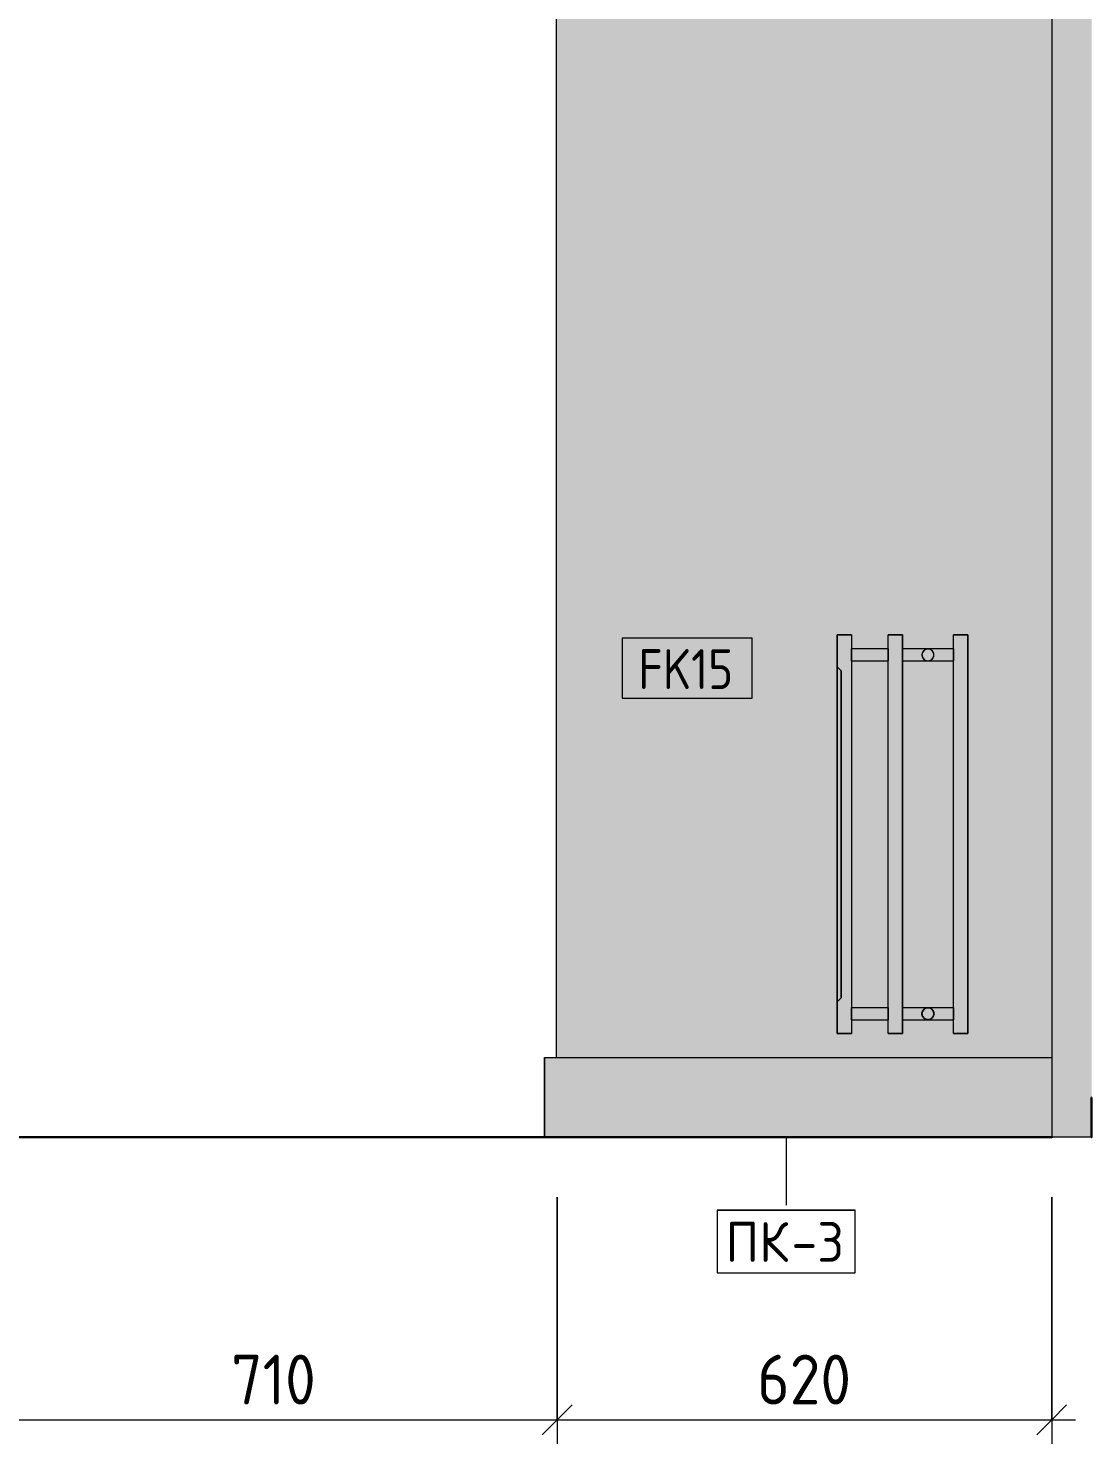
# Model space of a CAD drawing. Header units: millimetres. Extents: x 855 to 103073, y -1987 to 27400.
# Drawn here: x 101740 to 103073, y -384 to 1391 of the extents above; entities that cross this region are included whole.
import ezdxf

# ---------------------------------------------------------------- set-up
doc = ezdxf.new("R2010")
doc.units = ezdxf.units.MM
for name, color, linetype, lineweight in [('A-ANNO-DIMS', 7, 'Continuous', 9), ('A-ANNO-DIMS-25', 7, 'Continuous', 9), ('A-FLOR', 7, 'Continuous', 9), ('A-GENM', 7, 'Continuous', 9), ('A-GENM-IDEN', 7, 'Continuous', 9), ('A-GLAZ-CWMG', 7, 'Continuous', 9), ('A-GLAZ-CWMG-3', 7, 'Continuous', 30), ('A-WALL', 7, 'Continuous', 9), ('A-WALL-IDEN', 7, 'Continuous', 9), ('A-WALL-PATT', 7, 'Continuous', 9), ('I-WALL', 7, 'Continuous', 9), ('M-EQPM', 7, 'Continuous', 9)]:
    doc.layers.add(name, color=color, linetype=linetype, lineweight=lineweight)
doc.layers.add('A-FLOR-FNSH-2', color=7, linetype='Continuous', lineweight=30, true_color=0x3c3c3c)
doc.layers.add('M-EQPM-1', color=7, linetype='Continuous', lineweight=9, true_color=0xe6e6e6, transparency=0.7)
doc.styles.add('GOST Common_4', font='GOST_Common.ttf', dxfattribs={"height": 50})
doc.styles.add('GOST Common_5', font='GOST_Common.ttf', dxfattribs={"width": 0.9, "height": 50})
doc.styles.add('ISOCPEUR_1', font='isocpeur.ttf', dxfattribs={"width": 0.9, "height": 62.5})
doc.dimstyles.new('ISO-2_5_0_9К_БОЛЬШОЙ', dxfattribs={"dimscale": 304.8, "dimtxt": 62.248823, "dimasz": 0.123031, "dimexe": 0.098425, "dimexo": 0.246063, "dimgap": 0, "dimtad": 1, "dimdec": 0, "dimrnd": 10, "dimzin": 0, "dimdsep": 46, "dimtxsty": 'ISOCPEUR_1', "dimblk1": 'OBLIQUE', "dimblk2": 'OBLIQUE', "dimsah": 1, "dimcen": 0.09, "dimdle": 0.098425, "dimazin": 0, "dimtfac": 1, "dimtdec": 4, "dimtix": 1, "dimtmove": 0, "dimatfit": 3, "dimfxl": 1, "dimtvp": 1, "dimtolj": 1, "dimtzin": 0, "dimarcsym": 2})

# ---------------------------------------------------------------- blocks, each defined once
blk = doc.blocks.new('Прямоугольный импост - Импост структурный с накладкой - 160мм-20149069-Развертка 1_02-8')
at = {"layer": 'A-GLAZ-CWMG-3'}
for p, q in [((27150.2, 50), (27150, 50)), ((27150, 50), (27150, 0)), ((27150, 0), (27150.2, 0))]:
    blk.add_line(p, q, dxfattribs=at)
blk = doc.blocks.new('Прямоугольный импост - Импост структурный с накладкой - 190мм-20153693-Развертка 1_02-8')
at = {"layer": 'A-GLAZ-CWMG'}
blk.add_hatch(color=256, dxfattribs=at).paths.add_polyline_path([(27150, 0), (27150.2, 2500), (27100, 2500), (27100, 0)])
for p in [(27100, 2500), (27150, 0)]:
    blk.add_line(p, (27100, 0), dxfattribs=at)
blk = doc.blocks.new('Плинтус - Плинтус керамогранит бежевый-32865295-Развертка 1_02-8')
at = {"layer": 'A-GENM'}
blk.add_line((26464, 0), (26464, 100), dxfattribs=at)
blk = doc.blocks.new('Плинтус - Плинтус керамогранит бежевый-32865258-Развертка 1_02-8')
at = {"layer": 'A-GENM'}
blk.add_hatch(color=256, dxfattribs=at).paths.add_polyline_path([(26849.6, 0), (27100, 0), (27100, 100), (26464, 100), (26464, 0), (26749.4, 0)])
for q in [(26464, 0), (27100, 100)]:
    blk.add_line((26464, 100), q, dxfattribs=at)
blk = doc.blocks.new('radiator_prado_classic_z_tip_30_po exemplyaru - Classic Z Тип 30-500-30677905-Развертка 1_02-8')
at = {"layer": 'M-EQPM-1'}
for points in [[(26830.8, 130), (26848.8, 130), (26848.8, 630), (26830.8, 630), (26830.8, 590), (26835.8, 585), (26835.8, 175), (26830.8, 170), (26830.8, 147.5)], [(26894.8, 130), (26912.8, 130), (26912.8, 630), (26894.8, 630), (26894.8, 147.5)], [(26994.8, 130), (26994.8, 630), (26976.8, 630), (26976.8, 130)], [(26952, 603), (26952.1, 603.8), (26952, 603.1)], [(26830.8, 170), (26835.8, 175), (26835.8, 585), (26830.8, 590), (26830.8, 172.7)], [(26950.1, 599.8), (26950.6, 600.3), (26950.2, 599.8)], [(26950.1, 149.8), (26950.6, 150.3), (26950.2, 149.8)], [(26952, 153), (26952.1, 153.8), (26952, 153.1)]]:
    blk.add_hatch(color=256, dxfattribs=at).paths.add_polyline_path(points)
h = blk.add_hatch(color=256, dxfattribs=at)
h.paths.add_polyline_path([(26944.8, 612.5), (26912.8, 612.2), (26912.8, 605), (26937.3, 605), (26937.8, 607.6), (26938.8, 609.4), (26940.1, 610.8), (26941.4, 611.6), (26943.1, 612.3), (26943.4, 612.4)])
h.paths.add_polyline_path([(26943.8, 605), (26976.8, 605), (26976.8, 612.5), (26942.8, 612.2), (26940.9, 611.4), (26939.3, 610.1), (26938.2, 608.6), (26937.5, 606.9), (26937.6, 605), (26942.8, 605)])
h.paths.add_polyline_path([(26849.6, 605), (26894.8, 605), (26894.8, 612.5), (26848.8, 612.2), (26848.8, 605)])
h = blk.add_hatch(color=256, dxfattribs=at)
h.paths.add_polyline_path([(26948.4, 597.5), (26976.8, 597.8), (26976.8, 605), (26912.8, 605), (26912.8, 597.5), (26946.2, 597.5)])
h.paths.add_polyline_path([(26849.6, 597.5), (26894.8, 597.8), (26894.8, 605), (26848.8, 605), (26848.8, 597.5)])
h.paths.add_polyline_path([(26937.6, 603), (26937.5, 603.1), (26937.6, 603.1)])
h.paths.add_polyline_path([(26939.4, 599.8), (26938.8, 600.6), (26939.4, 599.8)])
h = blk.add_hatch(color=256, dxfattribs=at)
h.paths.add_polyline_path([(26952, 607), (26952, 607), (26952, 607)])
h.paths.add_polyline_path([(26951.3, 608.8), (26950.6, 609.7), (26951.3, 608.8)])
h = blk.add_hatch(color=256, dxfattribs=at)
h.paths.add_polyline_path([(26938.3, 158.8), (26938.8, 159.4), (26938.3, 158.8)])
h.paths.add_polyline_path([(26937.6, 157), (26937.8, 157.6), (26937.6, 157)])
h.paths.add_polyline_path([(26946.8, 155), (26976.8, 155), (26976.8, 162.5), (26912.8, 162.2), (26912.8, 155), (26946.7, 155)])
h.paths.add_polyline_path([(26848.8, 155), (26894.8, 155), (26894.8, 162.5), (26848.8, 162.2), (26848.8, 156.9)])
h = blk.add_hatch(color=256, dxfattribs=at)
h.paths.add_polyline_path([(26951.3, 151.2), (26950.6, 150.3), (26951.3, 151.2)])
h.paths.add_polyline_path([(26952, 153), (26952, 153), (26952, 153)])
h.paths.add_polyline_path([(26943.4, 147.5), (26976.8, 147.8), (26976.8, 155), (26912.8, 155), (26912.8, 147.5), (26942.8, 147.5)])
h.paths.add_polyline_path([(26894.8, 147.5), (26894.8, 155), (26848.8, 155), (26848.8, 147.5), (26849.6, 147.5)])
h.paths.add_polyline_path([(26937.6, 153), (26937.5, 153.1), (26937.6, 153)])
h.paths.add_polyline_path([(26939.4, 149.8), (26938.8, 150.6), (26939.4, 149.8)])
h = blk.add_hatch(color=256, dxfattribs=at)
h.paths.add_polyline_path([(26952, 157), (26952, 157), (26952, 157)])
h.paths.add_polyline_path([(26951.3, 158.8), (26950.6, 159.7), (26951.3, 158.8)])
at = {"layer": 'M-EQPM'}
for p, q in [((26830.8, 630), (26848.8, 630)), ((26848.8, 630), (26830.8, 630)), ((26830.8, 130), (26830.8, 630)), ((26830.8, 630), (26830.8, 590)), ((26848.8, 630), (26848.8, 612.5)), ((26848.8, 630), (26848.8, 130)), ((26912.8, 630), (26894.8, 630)), ((26894.8, 630), (26912.8, 630)), ((26894.8, 612.5), (26894.8, 630)), ((26894.8, 130), (26894.8, 630)), ((26912.8, 612.5), (26912.8, 630)), ((26912.8, 630), (26912.8, 130)), ((26994.8, 630), (26976.8, 630)), ((26976.8, 630), (26994.8, 630)), ((26976.8, 612.5), (26976.8, 630)), ((26976.8, 130), (26976.8, 630)), ((26994.8, 130), (26994.8, 630)), ((26994.8, 630), (26994.8, 130)), ((26894.8, 612.5), (26848.8, 612.5)), ((26894.8, 612.5), (26848.8, 612.5)), ((26848.8, 612.5), (26848.8, 605)), ((26848.8, 605), (26848.8, 612.5)), ((26848.8, 612.5), (26848.8, 612.2)), ((26848.8, 605), (26848.8, 612.5)), ((26848.8, 612.2), (26848.8, 611.5)), ((26848.8, 612.2), (26848.8, 597.8)), ((26848.8, 611.5), (26848.8, 608.8)), ((26848.8, 608.8), (26848.8, 606.9)), ((26848.8, 606.9), (26848.8, 605)), ((26848.8, 605), (26848.8, 597.5)), ((26848.8, 597.5), (26848.8, 605)), ((26848.8, 605), (26848.8, 603.1)), ((26848.8, 597.5), (26848.8, 605)), ((26894.8, 612.5), (26894.8, 605)), ((26894.8, 605), (26894.8, 612.5)), ((26894.8, 612.5), (26894.8, 605)), ((26894.8, 605), (26894.8, 612.5)), ((26894.8, 597.8), (26894.8, 612.2)), ((26894.8, 605), (26894.8, 597.5)), ((26894.8, 599.7), (26894.8, 605)), ((26894.8, 605), (26894.8, 603.1)), ((26894.8, 597.5), (26894.8, 605)), ((26976.8, 612.5), (26912.8, 612.5)), ((26976.8, 612.5), (26912.8, 612.5)), ((26912.8, 605), (26912.8, 612.5)), ((26912.8, 612.5), (26912.8, 612.2)), ((26912.8, 605), (26912.8, 612.5)), ((26912.8, 612.5), (26912.8, 605)), ((26912.8, 612.2), (26912.8, 605)), ((26912.8, 597.8), (26912.8, 612.2)), ((26912.8, 597.5), (26912.8, 605)), ((26912.8, 605), (26912.8, 597.5)), ((26912.8, 597.5), (26912.8, 605)), ((26912.8, 605), (26912.8, 597.8)), ((26976.8, 612.5), (26976.8, 605)), ((26976.8, 611.5), (26976.8, 612.5)), ((26976.8, 612.5), (26976.8, 605)), ((26976.8, 605), (26976.8, 612.5)), ((26976.8, 597.8), (26976.8, 612.2)), ((26976.8, 605), (26976.8, 611.5)), ((26976.8, 605), (26976.8, 597.5)), ((26976.8, 598.5), (26976.8, 605)), ((26976.8, 605), (26976.8, 597.5)), ((26976.8, 597.5), (26976.8, 605)), ((26830.8, 170), (26830.8, 590)), ((26830.8, 590), (26830.8, 170)), ((26830.8, 170), (26830.8, 590)), ((26830.8, 590), (26830.8, 170)), ((26830.8, 170), (26830.8, 590)), ((26830.8, 590), (26830.8, 170)), ((26830.8, 170), (26830.8, 590)), ((26830.8, 590), (26830.8, 170)), ((26830.8, 170), (26830.8, 590)), ((26830.8, 590), (26830.8, 170)), ((26830.8, 170), (26830.8, 590)), ((26830.8, 590), (26830.8, 170)), ((26830.8, 170), (26830.8, 590)), ((26830.8, 590), (26830.8, 170)), ((26830.8, 170), (26830.8, 590)), ((26830.8, 590), (26830.8, 170)), ((26830.8, 170), (26830.8, 590)), ((26830.8, 590), (26830.8, 170)), ((26830.8, 170), (26830.8, 590)), ((26830.8, 590), (26830.8, 170)), ((26830.8, 170), (26830.8, 590)), ((26830.8, 590), (26830.8, 170)), ((26830.8, 170), (26830.8, 590)), ((26830.8, 590), (26830.8, 170)), ((26830.8, 170), (26830.8, 590)), ((26830.8, 590), (26830.8, 170)), ((26830.8, 170), (26830.8, 590)), ((26830.8, 590), (26830.8, 170)), ((26830.8, 170), (26830.8, 590)), ((26830.8, 590), (26830.8, 170)), ((26830.8, 170), (26830.8, 590)), ((26830.8, 590), (26830.8, 170)), ((26830.8, 170), (26830.8, 590)), ((26830.8, 590), (26830.8, 170)), ((26830.8, 170), (26830.8, 590)), ((26830.8, 590), (26830.8, 170)), ((26830.8, 170), (26830.8, 590)), ((26830.8, 590), (26830.8, 170)), ((26830.8, 170), (26830.8, 590)), ((26830.8, 590), (26830.8, 170)), ((26830.8, 170), (26830.8, 590)), ((26830.8, 590), (26830.8, 170)), ((26830.8, 170), (26830.8, 590)), ((26830.8, 590), (26830.8, 170)), ((26830.8, 170), (26830.8, 590)), ((26830.8, 590), (26830.8, 170)), ((26830.8, 170), (26830.8, 590)), ((26830.8, 590), (26830.8, 170)), ((26830.8, 170), (26830.8, 590)), ((26830.8, 590), (26830.8, 170)), ((26830.8, 170), (26830.8, 590)), ((26830.8, 590), (26830.8, 170)), ((26830.8, 170), (26830.8, 590)), ((26830.8, 590), (26830.8, 170)), ((26830.8, 170), (26830.8, 590)), ((26830.8, 590), (26830.8, 170)), ((26830.8, 170), (26830.8, 590)), ((26830.8, 590), (26830.8, 170)), ((26830.8, 170), (26830.8, 590)), ((26830.8, 590), (26830.8, 170)), ((26830.8, 170), (26830.8, 590)), ((26830.8, 590), (26830.8, 170)), ((26830.8, 170), (26830.8, 590)), ((26830.8, 590), (26830.8, 170)), ((26830.8, 170), (26830.8, 590)), ((26830.8, 590), (26830.8, 170)), ((26830.8, 170), (26830.8, 590)), ((26830.8, 590), (26830.8, 170)), ((26830.8, 170), (26830.8, 590)), ((26830.8, 590), (26830.8, 170)), ((26830.8, 170), (26830.8, 590)), ((26830.8, 590), (26830.8, 170)), ((26830.8, 590), (26830.8, 170)), ((26830.8, 590), (26835.8, 585)), ((26830.8, 590), (26835.8, 585)), ((26830.8, 590), (26835.8, 585)), ((26830.8, 590), (26835.8, 585)), ((26830.8, 590), (26835.8, 585)), ((26830.8, 590), (26835.8, 585)), ((26830.8, 590), (26835.8, 585)), ((26830.8, 590), (26835.8, 585)), ((26830.8, 590), (26835.8, 585)), ((26830.8, 590), (26835.8, 585)), ((26830.8, 590), (26835.8, 585)), ((26830.8, 590), (26835.8, 585)), ((26830.8, 590), (26835.8, 585)), ((26830.8, 590), (26835.8, 585)), ((26830.8, 590), (26835.8, 585)), ((26830.8, 590), (26835.8, 585)), ((26830.8, 590), (26835.8, 585)), ((26830.8, 590), (26835.8, 585)), ((26830.8, 590), (26835.8, 585)), ((26830.8, 590), (26835.8, 585)), ((26830.8, 590), (26835.8, 585)), ((26830.8, 590), (26835.8, 585)), ((26830.8, 590), (26835.8, 585)), ((26830.8, 590), (26835.8, 585)), ((26830.8, 590), (26835.8, 585)), ((26830.8, 590), (26835.8, 585)), ((26830.8, 590), (26835.8, 585)), ((26830.8, 590), (26835.8, 585)), ((26830.8, 590), (26835.8, 585)), ((26830.8, 590), (26835.8, 585)), ((26830.8, 590), (26835.8, 585)), ((26830.8, 590), (26835.8, 585)), ((26830.8, 590), (26835.8, 585)), ((26830.8, 590), (26835.8, 585)), ((26830.8, 590), (26835.8, 585)), ((26830.8, 590), (26835.8, 585)), ((26830.8, 590), (26835.8, 585)), ((26830.8, 590), (26835.8, 585)), ((26830.8, 590), (26835.8, 585)), ((26830.8, 590), (26835.8, 585)), ((26830.8, 590), (26835.8, 585)), ((26830.8, 590), (26835.8, 585)), ((26830.8, 590), (26835.8, 585)), ((26830.8, 590), (26835.8, 585)), ((26830.8, 590), (26835.8, 585)), ((26830.8, 590), (26835.8, 585)), ((26830.8, 590), (26835.8, 585)), ((26830.8, 590), (26835.8, 585)), ((26830.8, 590), (26835.8, 585)), ((26830.8, 590), (26835.8, 585)), ((26830.8, 590), (26835.8, 585)), ((26830.8, 590), (26835.8, 585)), ((26830.8, 590), (26835.8, 585)), ((26830.8, 590), (26835.8, 585)), ((26830.8, 590), (26835.8, 585)), ((26830.8, 590), (26835.8, 585)), ((26830.8, 590), (26835.8, 585)), ((26830.8, 590), (26835.8, 585)), ((26830.8, 590), (26835.8, 585)), ((26830.8, 590), (26835.8, 585)), ((26830.8, 590), (26835.8, 585)), ((26830.8, 590), (26835.8, 585)), ((26830.8, 590), (26835.8, 585)), ((26830.8, 590), (26835.8, 585)), ((26830.8, 590), (26835.8, 585)), ((26830.8, 590), (26835.8, 585)), ((26830.8, 590), (26835.8, 585)), ((26830.8, 590), (26835.8, 585)), ((26830.8, 590), (26835.8, 585)), ((26830.8, 590), (26835.8, 585)), ((26830.8, 590), (26835.8, 585)), ((26830.8, 590), (26835.8, 585)), ((26848.8, 603.1), (26848.8, 601.3)), ((26848.8, 601.3), (26848.8, 598.5)), ((26848.8, 598.5), (26848.8, 597.8)), ((26848.8, 597.8), (26848.8, 597.5)), ((26848.8, 597.5), (26894.8, 597.5)), ((26848.8, 597.5), (26894.8, 597.5)), ((26848.8, 597.5), (26848.8, 162.5)), ((26894.8, 603.1), (26894.8, 601.3)), ((26894.8, 601.3), (26894.8, 599.7)), ((26894.8, 597.5), (26894.8, 599.7)), ((26894.8, 599.7), (26894.8, 598.5)), ((26894.8, 598.5), (26894.8, 597.8)), ((26894.8, 597.8), (26894.8, 597.5)), ((26894.8, 162.5), (26894.8, 597.5)), ((26912.8, 597.8), (26912.8, 597.5)), ((26912.8, 597.5), (26976.8, 597.5)), ((26912.8, 597.5), (26976.8, 597.5)), ((26912.8, 162.5), (26912.8, 597.5)), ((26976.8, 597.5), (26976.8, 598.5)), ((26976.8, 162.5), (26976.8, 597.5)), ((26835.8, 175), (26835.8, 585)), ((26835.8, 585), (26835.8, 175)), ((26835.8, 175), (26835.8, 585)), ((26835.8, 585), (26835.8, 175)), ((26835.8, 175), (26835.8, 585)), ((26835.8, 585), (26835.8, 175)), ((26835.8, 175), (26835.8, 585)), ((26835.8, 585), (26835.8, 175)), ((26835.8, 175), (26835.8, 585)), ((26835.8, 585), (26835.8, 175)), ((26835.8, 175), (26835.8, 585)), ((26835.8, 585), (26835.8, 175)), ((26835.8, 175), (26835.8, 585)), ((26835.8, 585), (26835.8, 175)), ((26835.8, 175), (26835.8, 585)), ((26835.8, 585), (26835.8, 175)), ((26835.8, 175), (26835.8, 585)), ((26835.8, 585), (26835.8, 175)), ((26835.8, 175), (26835.8, 585)), ((26835.8, 585), (26835.8, 175)), ((26835.8, 175), (26835.8, 585)), ((26835.8, 585), (26835.8, 175)), ((26835.8, 175), (26835.8, 585)), ((26835.8, 585), (26835.8, 175)), ((26835.8, 175), (26835.8, 585)), ((26835.8, 585), (26835.8, 175)), ((26835.8, 175), (26835.8, 585)), ((26835.8, 585), (26835.8, 175)), ((26835.8, 175), (26835.8, 585)), ((26835.8, 585), (26835.8, 175)), ((26835.8, 175), (26835.8, 585)), ((26835.8, 585), (26835.8, 175)), ((26835.8, 175), (26835.8, 585)), ((26835.8, 585), (26835.8, 175)), ((26835.8, 175), (26835.8, 585)), ((26835.8, 585), (26835.8, 175)), ((26835.8, 175), (26835.8, 585)), ((26835.8, 585), (26835.8, 175)), ((26835.8, 175), (26835.8, 585)), ((26835.8, 585), (26835.8, 175)), ((26835.8, 175), (26835.8, 585)), ((26835.8, 585), (26835.8, 175)), ((26835.8, 175), (26835.8, 585)), ((26835.8, 585), (26835.8, 175)), ((26835.8, 175), (26835.8, 585)), ((26835.8, 585), (26835.8, 175)), ((26835.8, 175), (26835.8, 585)), ((26835.8, 585), (26835.8, 175)), ((26835.8, 175), (26835.8, 585)), ((26835.8, 585), (26835.8, 175)), ((26835.8, 175), (26835.8, 585)), ((26835.8, 585), (26835.8, 175)), ((26835.8, 175), (26835.8, 585)), ((26835.8, 585), (26835.8, 175)), ((26835.8, 175), (26835.8, 585)), ((26835.8, 585), (26835.8, 175)), ((26835.8, 175), (26835.8, 585)), ((26835.8, 585), (26835.8, 175)), ((26835.8, 175), (26835.8, 585)), ((26835.8, 585), (26835.8, 175)), ((26835.8, 175), (26835.8, 585)), ((26835.8, 585), (26835.8, 175)), ((26835.8, 175), (26835.8, 585)), ((26835.8, 585), (26835.8, 175)), ((26835.8, 175), (26835.8, 585)), ((26835.8, 585), (26835.8, 175)), ((26835.8, 175), (26835.8, 585)), ((26835.8, 585), (26835.8, 175)), ((26835.8, 175), (26835.8, 585)), ((26835.8, 585), (26835.8, 175)), ((26835.8, 175), (26835.8, 585)), ((26835.8, 585), (26835.8, 175)), ((26835.8, 175), (26830.8, 170)), ((26830.8, 170), (26835.8, 175)), ((26835.8, 175), (26830.8, 170)), ((26830.8, 170), (26835.8, 175)), ((26835.8, 175), (26830.8, 170)), ((26830.8, 170), (26835.8, 175)), ((26835.8, 175), (26830.8, 170)), ((26830.8, 170), (26835.8, 175)), ((26835.8, 175), (26830.8, 170)), ((26830.8, 170), (26835.8, 175)), ((26835.8, 175), (26830.8, 170)), ((26830.8, 170), (26835.8, 175)), ((26835.8, 175), (26830.8, 170)), ((26830.8, 170), (26835.8, 175)), ((26835.8, 175), (26830.8, 170)), ((26830.8, 170), (26835.8, 175)), ((26835.8, 175), (26830.8, 170)), ((26830.8, 170), (26835.8, 175)), ((26835.8, 175), (26830.8, 170)), ((26830.8, 170), (26835.8, 175)), ((26835.8, 175), (26830.8, 170)), ((26830.8, 170), (26835.8, 175)), ((26835.8, 175), (26830.8, 170)), ((26830.8, 170), (26835.8, 175)), ((26835.8, 175), (26830.8, 170)), ((26830.8, 170), (26835.8, 175)), ((26835.8, 175), (26830.8, 170)), ((26830.8, 170), (26835.8, 175)), ((26835.8, 175), (26830.8, 170)), ((26830.8, 170), (26835.8, 175)), ((26835.8, 175), (26830.8, 170)), ((26830.8, 170), (26835.8, 175)), ((26835.8, 175), (26830.8, 170)), ((26830.8, 170), (26835.8, 175)), ((26835.8, 175), (26830.8, 170)), ((26830.8, 170), (26835.8, 175)), ((26835.8, 175), (26830.8, 170)), ((26830.8, 170), (26835.8, 175)), ((26835.8, 175), (26830.8, 170)), ((26830.8, 170), (26835.8, 175)), ((26835.8, 175), (26830.8, 170)), ((26830.8, 170), (26835.8, 175)), ((26835.8, 175), (26830.8, 170)), ((26830.8, 170), (26835.8, 175)), ((26835.8, 175), (26830.8, 170)), ((26830.8, 170), (26835.8, 175)), ((26835.8, 175), (26830.8, 170)), ((26830.8, 170), (26835.8, 175)), ((26835.8, 175), (26830.8, 170)), ((26830.8, 170), (26835.8, 175)), ((26835.8, 175), (26830.8, 170)), ((26830.8, 170), (26835.8, 175)), ((26835.8, 175), (26830.8, 170)), ((26830.8, 170), (26835.8, 175)), ((26835.8, 175), (26830.8, 170)), ((26830.8, 170), (26835.8, 175)), ((26835.8, 175), (26830.8, 170)), ((26830.8, 170), (26835.8, 175)), ((26835.8, 175), (26830.8, 170)), ((26830.8, 170), (26835.8, 175)), ((26835.8, 175), (26830.8, 170)), ((26830.8, 170), (26835.8, 175)), ((26835.8, 175), (26830.8, 170)), ((26830.8, 170), (26835.8, 175)), ((26835.8, 175), (26830.8, 170)), ((26830.8, 170), (26835.8, 175)), ((26835.8, 175), (26830.8, 170)), ((26830.8, 170), (26835.8, 175)), ((26835.8, 175), (26830.8, 170)), ((26830.8, 170), (26835.8, 175)), ((26835.8, 175), (26830.8, 170)), ((26830.8, 170), (26835.8, 175)), ((26830.8, 170), (26830.8, 130)), ((26894.8, 162.5), (26848.8, 162.5)), ((26894.8, 162.5), (26848.8, 162.5)), ((26848.8, 162.5), (26848.8, 155)), ((26848.8, 155), (26848.8, 162.5)), ((26848.8, 162.5), (26848.8, 155)), ((26848.8, 155), (26848.8, 162.5)), ((26848.8, 162.2), (26848.8, 147.9)), ((26894.8, 162.5), (26894.8, 155)), ((26894.8, 155), (26894.8, 162.5)), ((26894.8, 162.5), (26894.8, 155)), ((26894.8, 162.2), (26894.8, 162.5)), ((26894.8, 155), (26894.8, 162.2)), ((26894.8, 147.9), (26894.8, 162.2)), ((26976.8, 162.5), (26912.8, 162.5)), ((26976.8, 162.5), (26912.8, 162.5)), ((26912.8, 155), (26912.8, 162.5)), ((26912.8, 162.5), (26912.8, 161.5)), ((26912.8, 155), (26912.8, 162.5)), ((26912.8, 162.5), (26912.8, 162.2)), ((26912.8, 162.2), (26912.8, 155)), ((26912.8, 147.9), (26912.8, 162.2)), ((26912.8, 161.5), (26912.8, 155)), ((26976.8, 162.5), (26976.8, 155)), ((26976.8, 155), (26976.8, 162.5)), ((26976.8, 162.5), (26976.8, 155)), ((26976.8, 155), (26976.8, 162.5)), ((26976.8, 147.9), (26976.8, 162.2)), ((26848.8, 155), (26848.8, 147.5)), ((26848.8, 147.5), (26848.8, 155)), ((26848.8, 155), (26848.8, 147.5)), ((26848.8, 147.5), (26848.8, 155)), ((26848.8, 147.5), (26894.8, 147.5)), ((26848.8, 147.5), (26894.8, 147.5)), ((26848.8, 147.5), (26848.8, 130)), ((26894.8, 155), (26894.8, 147.5)), ((26894.8, 147.5), (26894.8, 155)), ((26894.8, 155), (26894.8, 147.5)), ((26894.8, 147.5), (26894.8, 155)), ((26894.8, 130), (26894.8, 147.5)), ((26912.8, 147.5), (26912.8, 155)), ((26912.8, 155), (26912.8, 147.5)), ((26912.8, 147.5), (26912.8, 155)), ((26912.8, 155), (26912.8, 147.5)), ((26912.8, 147.5), (26976.8, 147.5)), ((26912.8, 147.5), (26976.8, 147.5)), ((26912.8, 130), (26912.8, 147.5)), ((26976.8, 155), (26976.8, 147.5)), ((26976.8, 147.5), (26976.8, 155)), ((26976.8, 155), (26976.8, 147.5)), ((26976.8, 147.5), (26976.8, 155)), ((26976.8, 130), (26976.8, 147.5)), ((26830.8, 130), (26848.8, 130)), ((26848.8, 130), (26830.8, 130)), ((26912.8, 130), (26894.8, 130)), ((26894.8, 130), (26912.8, 130)), ((26994.8, 130), (26976.8, 130)), ((26976.8, 130), (26994.8, 130))]:
    blk.add_line(p, q, dxfattribs=at)
for centre, start, end in [((26944.8, 605), 0, 180), ((26944.8, 605), 165, 180), ((26944.8, 605), 180, 360), ((26944.8, 605), 180, 195), ((26944.8, 605), 150, 164.5028), ((26944.8, 605), 136.3815, 149.937), ((26944.8, 605), 121.696, 135), ((26944.8, 605), 117.2608, 120), ((26944.8, 605), 107.5091, 117.2608), ((26944.8, 605), 72.4909, 107.5091), ((26944.8, 605), 62.7392, 72.4909), ((26944.8, 605), 60, 62.7392), ((26944.8, 605), 45, 58.304), ((26944.8, 605), 30.063, 43.6185), ((26944.8, 605), 15.4972, 30), ((26944.8, 605), 0, 15), ((26944.8, 605), 345, 0), ((26944.8, 605), 195.4972, 210), ((26944.8, 605), 210.063, 223.6185), ((26944.8, 605), 225, 238.304), ((26944.8, 605), 240, 242.7392), ((26944.8, 605), 242.7392, 252.4909), ((26944.8, 605), 252.4909, 287.5091), ((26944.8, 605), 287.5091, 297.2608), ((26944.8, 605), 297.2608, 300), ((26944.8, 605), 301.696, 315), ((26944.8, 605), 316.3815, 329.937), ((26944.8, 605), 330, 344.5028), ((26944.8, 155), 90, 270), ((26944.8, 155), 136.379, 149.9349), ((26944.8, 155), 121.6817, 135), ((26944.8, 155), 117.2823, 120), ((26944.8, 155), 107.4955, 117.2823), ((26944.8, 155), 105.0048, 107.4955), ((26944.8, 155), 90.0045, 103.4293), ((26944.8, 155), 75.0045, 90), ((26944.8, 155), 270, 90), ((26944.8, 155), 72.479, 75), ((26944.8, 155), 62.7601, 72.479), ((26944.8, 155), 60.0048, 62.7601), ((26944.8, 155), 45.0056, 58.2921), ((26944.8, 155), 30.0651, 43.621), ((26944.8, 155), 165, 180), ((26944.8, 155), 180, 195), ((26944.8, 155), 150, 164.4979), ((26944.8, 155), 195.5021, 210), ((26944.8, 155), 210.0651, 223.621), ((26944.8, 155), 225, 238.3183), ((26944.8, 155), 240, 242.7177), ((26944.8, 155), 242.7177, 251.4589), ((26944.8, 155), 252.5045, 254.9952), ((26944.8, 155), 256.5707, 269.9955), ((26944.8, 155), 270, 284.9955), ((26944.8, 155), 285, 287.521), ((26944.8, 155), 288.5411, 297.2399), ((26944.8, 155), 297.2399, 299.9952), ((26944.8, 155), 301.7079, 314.9944), ((26944.8, 155), 316.379, 329.9349), ((26944.8, 155), 15.5021, 30), ((26944.8, 155), 330, 344.4979), ((26944.8, 155), 0, 15), ((26944.8, 155), 345, 360)]:
    blk.add_arc(centre, 7.5, start, end, dxfattribs=at)
for points, knots in [([(26937.6, 607), (26937.5, 606.8), (26937.4, 606.5), (26937.3, 605.9), (26937.3, 605.3), (26937.3, 605)], [0.8571429, 0.8571429, 0.8571429, 0.8571429, 0.8928571, 0.9285714, 1, 1, 1, 1]), ([(26937.6, 607), (26937.5, 606.8), (26937.4, 606.5), (26937.3, 605.9), (26937.3, 605.3), (26937.3, 605)], [0.8571429, 0.8571429, 0.8571429, 0.8571429, 0.8928571, 0.9285714, 1, 1, 1, 1]), ([(26937.3, 605), (26937.3, 604.7), (26937.3, 604.1), (26937.4, 603.5), (26937.5, 603.2), (26937.6, 603)], [0, 0, 0, 0, 0.0714286, 0.1071429, 0.1428571, 0.1428571, 0.1428571, 0.1428571]), ([(26937.3, 605), (26937.3, 604.7), (26937.3, 604.1), (26937.4, 603.5), (26937.5, 603.2), (26937.6, 603)], [0, 0, 0, 0, 0.0714286, 0.1071429, 0.1428571, 0.1428571, 0.1428571, 0.1428571]), ([(26944.8, 612.5), (26944.3, 612.5), (26943.3, 612.4), (26942.2, 612.1), (26941.4, 611.7), (26940.9, 611.4), (26940.6, 611.2), (26940.3, 611), (26939.9, 610.7), (26939.6, 610.5), (26939.4, 610.3), (26939.3, 610.2)], [0, 0, 0, 0, 0.1428571, 0.2857143, 0.3571429, 0.3928571, 0.4285714, 0.4642857, 0.5, 0.5357143, 0.5714286, 0.5714286, 0.5714286, 0.5714286]), ([(26940.6, 611.2), (26940.5, 611.1), (26940.3, 611), (26939.9, 610.7), (26939.7, 610.5), (26939.6, 610.4), (26939.5, 610.3)], [0.4285714, 0.4285714, 0.4285714, 0.4285714, 0.4642857, 0.5, 0.5357143, 0.5520145, 0.5520145, 0.5520145, 0.5520145]), ([(26941.9, 611.9), (26941.7, 611.8), (26941.4, 611.7), (26940.9, 611.4), (26940.7, 611.3), (26940.6, 611.2)], [0.2857143, 0.2857143, 0.2857143, 0.2857143, 0.3571429, 0.3928571, 0.4285714, 0.4285714, 0.4285714, 0.4285714]), ([(26950.2, 610.2), (26950.1, 610.3), (26949.9, 610.5), (26949.5, 610.8), (26949.1, 611.1), (26948.7, 611.4), (26948.2, 611.7), (26947.4, 612.1), (26946.2, 612.4), (26945.3, 612.5), (26944.8, 612.5)], [0.4285714, 0.4285714, 0.4285714, 0.4285714, 0.4642857, 0.5, 0.5714286, 0.6071429, 0.6428571, 0.7142857, 0.8571429, 1, 1, 1, 1]), ([(26949, 611.2), (26948.9, 611.3), (26948.7, 611.4), (26948.2, 611.7), (26947.9, 611.8), (26947.6, 611.9)], [0.5714286, 0.5714286, 0.5714286, 0.5714286, 0.6071429, 0.6428571, 0.7142857, 0.7142857, 0.7142857, 0.7142857]), ([(26949.8, 610.6), (26949.7, 610.6), (26949.6, 610.8), (26949.4, 610.9), (26949.3, 611)], [0.48091502, 0.48091502, 0.48091502, 0.48091502, 0.5, 0.54033489, 0.54033489, 0.54033489, 0.54033489]), ([(26952.3, 605), (26952.3, 605.3), (26952.3, 605.9), (26952.1, 606.5), (26952.1, 606.8), (26952, 607)], [0, 0, 0, 0, 0.0714286, 0.1071429, 0.1428571, 0.1428571, 0.1428571, 0.1428571]), ([(26952.3, 605), (26952.3, 605.3), (26952.2, 605.9), (26952.1, 606.5), (26952.1, 606.8), (26952, 607)], [0, 0, 0, 0, 0.0714286, 0.1071429, 0.1428571, 0.1428571, 0.1428571, 0.1428571]), ([(26952, 603), (26952.1, 603.2), (26952.1, 603.5), (26952.3, 604.1), (26952.3, 604.7), (26952.3, 605)], [0.8571429, 0.8571429, 0.8571429, 0.8571429, 0.8928571, 0.9285714, 1, 1, 1, 1]), ([(26952, 603), (26952.1, 603.2), (26952.1, 603.5), (26952.2, 604.1), (26952.3, 604.7), (26952.3, 605)], [0.8571429, 0.8571429, 0.8571429, 0.8571429, 0.8928571, 0.9285714, 1, 1, 1, 1]), ([(26939.3, 599.8), (26939.4, 599.7), (26939.6, 599.5), (26940, 599.2), (26940.5, 598.9), (26940.9, 598.6), (26941.4, 598.3), (26942.2, 597.9), (26943.3, 597.6), (26944.3, 597.5), (26944.8, 597.5)], [0.4285714, 0.4285714, 0.4285714, 0.4285714, 0.4642857, 0.5, 0.5714286, 0.6071429, 0.6428571, 0.7142857, 0.8571429, 1, 1, 1, 1]), ([(26939.5, 599.7), (26939.6, 599.6), (26939.7, 599.5), (26940, 599.2), (26940.4, 598.9), (26940.6, 598.8)], [0.4479855, 0.4479855, 0.4479855, 0.4479855, 0.4642857, 0.5, 0.5714286, 0.5714286, 0.5714286, 0.5714286]), ([(26940.6, 598.8), (26940.7, 598.7), (26940.9, 598.6), (26941.4, 598.3), (26941.7, 598.2), (26941.9, 598.1)], [0.5714286, 0.5714286, 0.5714286, 0.5714286, 0.6071429, 0.6428571, 0.7142857, 0.7142857, 0.7142857, 0.7142857]), ([(26944.8, 597.5), (26945.3, 597.5), (26946.2, 597.6), (26947.4, 597.9), (26948.2, 598.3), (26948.7, 598.6), (26949, 598.8), (26949.3, 599), (26949.6, 599.3), (26949.9, 599.5), (26950.1, 599.7), (26950.2, 599.8)], [0, 0, 0, 0, 0.1428571, 0.2857143, 0.3571429, 0.3928571, 0.4285714, 0.4642857, 0.5, 0.5357143, 0.5714286, 0.5714286, 0.5714286, 0.5714286]), ([(26947.6, 598.1), (26947.9, 598.2), (26948.2, 598.3), (26948.7, 598.6), (26948.9, 598.7), (26949, 598.8)], [0.2857143, 0.2857143, 0.2857143, 0.2857143, 0.3571429, 0.3928571, 0.4285714, 0.4285714, 0.4285714, 0.4285714]), ([(26949.3, 599), (26949.4, 599.1), (26949.6, 599.2), (26949.7, 599.4), (26949.8, 599.4)], [0.46428571, 0.46428571, 0.46428571, 0.46428571, 0.5, 0.51908498, 0.51908498, 0.51908498, 0.51908498]), ([(26939.3, 160.2), (26939.4, 160.3), (26939.6, 160.5), (26940, 160.8), (26940.5, 161.1), (26940.9, 161.4), (26941.4, 161.7), (26942.2, 162.1), (26943.3, 162.4), (26944.3, 162.5), (26944.8, 162.5)], [0.4285714, 0.4285714, 0.4285714, 0.4285714, 0.4642857, 0.5, 0.5714286, 0.6071429, 0.6428571, 0.7142857, 0.8571429, 1, 1, 1, 1]), ([(26940.6, 161.2), (26940.5, 161.1), (26940.3, 161), (26939.9, 160.7), (26939.7, 160.5), (26939.6, 160.4), (26939.5, 160.3)], [0.4285714, 0.4285714, 0.4285714, 0.4285714, 0.4642857, 0.5, 0.5357143, 0.5520145, 0.5520145, 0.5520145, 0.5520145]), ([(26941.9, 161.9), (26941.7, 161.8), (26941.4, 161.7), (26940.9, 161.4), (26940.7, 161.3), (26940.6, 161.2)], [0.2857143, 0.2857143, 0.2857143, 0.2857143, 0.3571429, 0.3928571, 0.4285714, 0.4285714, 0.4285714, 0.4285714]), ([(26944.8, 162.5), (26945.3, 162.5), (26946.2, 162.4), (26947.4, 162.1), (26948.2, 161.7), (26948.7, 161.4), (26949, 161.2), (26949.3, 161), (26949.6, 160.7), (26949.9, 160.5), (26950.1, 160.3), (26950.2, 160.2)], [0, 0, 0, 0, 0.1428571, 0.2857143, 0.3571429, 0.3928571, 0.4285714, 0.4642857, 0.5, 0.5357143, 0.5714286, 0.5714286, 0.5714286, 0.5714286]), ([(26949, 161.2), (26948.9, 161.3), (26948.7, 161.4), (26948.2, 161.7), (26947.9, 161.8), (26947.6, 161.9)], [0.5714286, 0.5714286, 0.5714286, 0.5714286, 0.6071429, 0.6428571, 0.7142857, 0.7142857, 0.7142857, 0.7142857]), ([(26949.8, 160.6), (26949.7, 160.6), (26949.6, 160.8), (26949.4, 160.9), (26949.3, 161)], [0.48091502, 0.48091502, 0.48091502, 0.48091502, 0.5, 0.54033489, 0.54033489, 0.54033489, 0.54033489]), ([(26937.3, 155), (26937.3, 155.3), (26937.3, 155.9), (26937.4, 156.5), (26937.5, 156.8), (26937.6, 157)], [0, 0, 0, 0, 0.0714286, 0.1071429, 0.1428571, 0.1428571, 0.1428571, 0.1428571]), ([(26937.6, 157), (26937.5, 156.8), (26937.4, 156.5), (26937.3, 155.9), (26937.3, 155.3), (26937.3, 155)], [0.8571429, 0.8571429, 0.8571429, 0.8571429, 0.8928571, 0.9285714, 1, 1, 1, 1]), ([(26937.6, 153), (26937.5, 153.2), (26937.4, 153.5), (26937.3, 154.1), (26937.3, 154.7), (26937.3, 155)], [0.8571429, 0.8571429, 0.8571429, 0.8571429, 0.8928571, 0.9285714, 1, 1, 1, 1]), ([(26937.3, 155), (26937.3, 154.7), (26937.3, 154.1), (26937.4, 153.5), (26937.5, 153.2), (26937.6, 153)], [0, 0, 0, 0, 0.0714286, 0.1071429, 0.1428571, 0.1428571, 0.1428571, 0.1428571]), ([(26944.8, 147.5), (26944.3, 147.5), (26943.3, 147.6), (26942.2, 147.9), (26941.4, 148.3), (26940.9, 148.6), (26940.6, 148.8), (26940.3, 149), (26939.9, 149.3), (26939.6, 149.5), (26939.4, 149.7), (26939.3, 149.8)], [0, 0, 0, 0, 0.1428571, 0.2857143, 0.3571429, 0.3928571, 0.4285714, 0.4642857, 0.5, 0.5357143, 0.5714286, 0.5714286, 0.5714286, 0.5714286]), ([(26939.5, 149.7), (26939.6, 149.6), (26939.7, 149.5), (26940, 149.2), (26940.4, 148.9), (26940.6, 148.8)], [0.4479855, 0.4479855, 0.4479855, 0.4479855, 0.4642857, 0.5, 0.5714286, 0.5714286, 0.5714286, 0.5714286]), ([(26940.6, 148.8), (26940.7, 148.7), (26940.9, 148.6), (26941.4, 148.3), (26941.7, 148.2), (26941.9, 148.1)], [0.5714286, 0.5714286, 0.5714286, 0.5714286, 0.6071429, 0.6428571, 0.7142857, 0.7142857, 0.7142857, 0.7142857]), ([(26950.2, 149.8), (26950.1, 149.7), (26949.9, 149.5), (26949.5, 149.2), (26949.1, 148.9), (26948.7, 148.6), (26948.2, 148.3), (26947.4, 147.9), (26946.2, 147.6), (26945.3, 147.5), (26944.8, 147.5)], [0.4285714, 0.4285714, 0.4285714, 0.4285714, 0.4642857, 0.5, 0.5714286, 0.6071429, 0.6428571, 0.7142857, 0.8571429, 1, 1, 1, 1]), ([(26947.6, 148.1), (26947.9, 148.2), (26948.2, 148.3), (26948.7, 148.6), (26948.9, 148.7), (26949, 148.8)], [0.2857143, 0.2857143, 0.2857143, 0.2857143, 0.3571429, 0.3928571, 0.4285714, 0.4285714, 0.4285714, 0.4285714]), ([(26949.3, 149), (26949.4, 149.1), (26949.6, 149.2), (26949.7, 149.4), (26949.8, 149.4)], [0.46428571, 0.46428571, 0.46428571, 0.46428571, 0.5, 0.51908498, 0.51908498, 0.51908498, 0.51908498]), ([(26952, 157), (26952.1, 156.8), (26952.1, 156.5), (26952.2, 155.9), (26952.3, 155.3), (26952.3, 155)], [0.8571429, 0.8571429, 0.8571429, 0.8571429, 0.8928571, 0.9285714, 1, 1, 1, 1]), ([(26952.3, 155), (26952.3, 155.3), (26952.2, 155.9), (26952.1, 156.5), (26952.1, 156.8), (26952, 157)], [0, 0, 0, 0, 0.0714286, 0.1071429, 0.1428571, 0.1428571, 0.1428571, 0.1428571]), ([(26952.3, 155), (26952.3, 154.7), (26952.2, 154.1), (26952.1, 153.5), (26952.1, 153.2), (26952, 153)], [0, 0, 0, 0, 0.0714286, 0.1071429, 0.1428571, 0.1428571, 0.1428571, 0.1428571]), ([(26952, 153), (26952.1, 153.2), (26952.1, 153.5), (26952.2, 154.1), (26952.3, 154.7), (26952.3, 155)], [0.8571429, 0.8571429, 0.8571429, 0.8571429, 0.8928571, 0.9285714, 1, 1, 1, 1])]:
    blk.add_open_spline(points, degree=3, knots=knots, dxfattribs=at)
for points in [[(26938.3, 608.8), (26938.2, 608.6), (26938.1, 608.4), (26937.9, 607.9), (26937.7, 607.5), (26937.6, 607.2), (26937.6, 607)], [(26938.3, 608.8), (26938.2, 608.6), (26938.1, 608.4), (26937.9, 607.9), (26937.7, 607.5), (26937.6, 607.2), (26937.6, 607)], [(26939.3, 610.2), (26939.3, 610.1), (26939.1, 609.8), (26938.8, 609.5), (26938.5, 609.1), (26938.4, 608.9), (26938.3, 608.8)], [(26939.3, 610.2), (26939.3, 610.1), (26939.1, 609.8), (26938.8, 609.5), (26938.5, 609.1), (26938.4, 608.9), (26938.3, 608.8)], [(26943.4, 612.4), (26942.9, 612.3), (26942.4, 612.1), (26941.9, 611.9)], [(26944.8, 612.5), (26944.3, 612.5), (26943.8, 612.5), (26943.4, 612.4)], [(26946.2, 612.4), (26945.8, 612.5), (26945.3, 612.5), (26944.8, 612.5)], [(26947.6, 611.9), (26947.2, 612.1), (26946.7, 612.3), (26946.2, 612.4)], [(26951.3, 608.8), (26951.2, 608.9), (26951, 609.1), (26950.8, 609.5), (26950.5, 609.8), (26950.3, 610.1), (26950.2, 610.2)], [(26951.3, 608.8), (26951.2, 608.9), (26951, 609.1), (26950.8, 609.5), (26950.5, 609.8), (26950.3, 610.1), (26950.2, 610.2)], [(26952, 607), (26952, 607.2), (26951.9, 607.5), (26951.7, 607.9), (26951.5, 608.4), (26951.4, 608.6), (26951.3, 608.8)], [(26952, 607), (26952, 607.2), (26951.9, 607.5), (26951.7, 607.9), (26951.5, 608.4), (26951.4, 608.6), (26951.3, 608.8)], [(26937.6, 603), (26937.6, 602.8), (26937.7, 602.5), (26937.9, 602.1), (26938.1, 601.6), (26938.2, 601.4), (26938.3, 601.2)], [(26937.6, 603), (26937.6, 602.8), (26937.7, 602.5), (26937.9, 602.1), (26938.1, 601.6), (26938.2, 601.4), (26938.3, 601.2)], [(26938.3, 601.2), (26938.4, 601.1), (26938.5, 600.9), (26938.8, 600.5), (26939.1, 600.2), (26939.3, 599.9), (26939.3, 599.8)], [(26938.3, 601.2), (26938.4, 601.1), (26938.5, 600.9), (26938.8, 600.5), (26939.1, 600.2), (26939.3, 599.9), (26939.3, 599.8)], [(26941.9, 598.1), (26942.4, 597.9), (26942.9, 597.7), (26943.4, 597.6)], [(26943.4, 597.6), (26943.8, 597.5), (26944.3, 597.5), (26944.8, 597.5)], [(26944.8, 597.5), (26945.3, 597.5), (26945.8, 597.5), (26946.2, 597.6)], [(26946.2, 597.6), (26946.7, 597.7), (26947.2, 597.9), (26947.6, 598.1)], [(26950.2, 599.8), (26950.3, 599.9), (26950.5, 600.2), (26950.8, 600.5), (26951, 600.9), (26951.2, 601.1), (26951.3, 601.2)], [(26950.2, 599.8), (26950.3, 599.9), (26950.5, 600.2), (26950.8, 600.5), (26951, 600.9), (26951.2, 601.1), (26951.3, 601.2)], [(26951.3, 601.2), (26951.4, 601.4), (26951.5, 601.6), (26951.7, 602.1), (26951.9, 602.5), (26952, 602.8), (26952, 603)], [(26951.3, 601.2), (26951.4, 601.4), (26951.5, 601.6), (26951.7, 602.1), (26951.9, 602.5), (26952, 602.8), (26952, 603)], [(26938.3, 158.8), (26938.4, 158.9), (26938.5, 159.1), (26938.8, 159.5), (26939.1, 159.8), (26939.3, 160.1), (26939.3, 160.2)], [(26939.3, 160.2), (26939.3, 160.1), (26939.1, 159.8), (26938.8, 159.5), (26938.5, 159.1), (26938.4, 158.9), (26938.3, 158.8)], [(26943.4, 162.4), (26942.9, 162.3), (26942.4, 162.1), (26941.9, 161.9)], [(26944.8, 162.5), (26944.3, 162.5), (26943.8, 162.5), (26943.4, 162.4)], [(26946.2, 162.4), (26945.8, 162.5), (26945.3, 162.5), (26944.8, 162.5)], [(26947.6, 161.9), (26947.2, 162.1), (26946.7, 162.3), (26946.2, 162.4)], [(26950.2, 160.2), (26950.3, 160.1), (26950.5, 159.8), (26950.8, 159.5), (26951, 159.1), (26951.2, 158.9), (26951.3, 158.8)], [(26951.3, 158.8), (26951.2, 158.9), (26951, 159.1), (26950.8, 159.5), (26950.5, 159.8), (26950.3, 160.1), (26950.2, 160.2)], [(26937.6, 157), (26937.6, 157.2), (26937.7, 157.5), (26937.9, 157.9), (26938.1, 158.4), (26938.2, 158.6), (26938.3, 158.8)], [(26938.3, 158.8), (26938.2, 158.6), (26938.1, 158.4), (26937.9, 157.9), (26937.7, 157.5), (26937.6, 157.2), (26937.6, 157)], [(26938.3, 151.2), (26938.2, 151.4), (26938.1, 151.6), (26937.9, 152.1), (26937.7, 152.5), (26937.6, 152.8), (26937.6, 153)], [(26937.6, 153), (26937.6, 152.8), (26937.7, 152.5), (26937.9, 152.1), (26938.1, 151.6), (26938.2, 151.4), (26938.3, 151.2)], [(26939.3, 149.8), (26939.3, 149.9), (26939.1, 150.2), (26938.8, 150.5), (26938.5, 150.9), (26938.4, 151.1), (26938.3, 151.2)], [(26938.3, 151.2), (26938.4, 151.1), (26938.5, 150.9), (26938.8, 150.5), (26939.1, 150.2), (26939.3, 149.9), (26939.3, 149.8)], [(26941.9, 148.1), (26942.4, 147.9), (26942.9, 147.7), (26943.4, 147.6)], [(26943.4, 147.6), (26943.8, 147.5), (26944.3, 147.5), (26944.8, 147.5)], [(26944.8, 147.5), (26945.3, 147.5), (26945.8, 147.5), (26946.2, 147.6)], [(26946.2, 147.6), (26946.7, 147.7), (26947.2, 147.9), (26947.6, 148.1)], [(26951.3, 151.2), (26951.2, 151.1), (26951, 150.9), (26950.8, 150.5), (26950.5, 150.2), (26950.3, 149.9), (26950.2, 149.8)], [(26950.2, 149.8), (26950.3, 149.9), (26950.5, 150.2), (26950.8, 150.5), (26951, 150.9), (26951.2, 151.1), (26951.3, 151.2)], [(26951.3, 158.8), (26951.4, 158.6), (26951.5, 158.4), (26951.7, 157.9), (26951.9, 157.5), (26952, 157.2), (26952, 157)], [(26952, 157), (26952, 157.2), (26951.9, 157.5), (26951.7, 157.9), (26951.5, 158.4), (26951.4, 158.6), (26951.3, 158.8)], [(26952, 153), (26952, 152.8), (26951.9, 152.5), (26951.7, 152.1), (26951.5, 151.6), (26951.4, 151.4), (26951.3, 151.2)], [(26951.3, 151.2), (26951.4, 151.4), (26951.5, 151.6), (26951.7, 152.1), (26951.9, 152.5), (26952, 152.8), (26952, 153)]]:
    blk.add_open_spline(points, degree=3, dxfattribs=at)
blk = doc.blocks.new('Mark Reiling - Mark Reiling-26174330-Развертка 1_02-8')
at = {"layer": 'A-GENM-IDEN'}
for p, q in [((26680.3, -91.2), (26680.3, -170)), ((26680.3, -91.2), (26853.7, -91.2)), ((26853.7, -91.2), (26680.3, -91.2)), ((26680.3, -91.2), (26680.3, -170)), ((26853.7, -170), (26853.7, -91.2)), ((26853.7, -170), (26853.7, -91.2)), ((26680.3, -170), (26853.7, -170)), ((26680.3, -170), (26853.7, -170))]:
    blk.add_line(p, q, dxfattribs=at)
blk = doc.blocks.new('М_стена_0001 - Типоразмер_без рамки-25382661-Развертка 1_02-8')
at = {"layer": 'A-WALL-IDEN'}
for p, q in [((24561.5, 3050.8), (24398.3, 3050.8)), ((24398.3, 3050.8), (24398.3, 2975.8)), ((24561.5, 2975.8), (24561.5, 3050.8)), ((24398.3, 2975.8), (24561.5, 2975.8))]:
    blk.add_line(p, q, dxfattribs=at)
blk = doc.blocks.new('DIMBLOCK118-Развертка 1_02-8')
at = {"layer": 'A-ANNO-DIMS-25'}
for p, q in [((101693.3, -75), (101693.3, -384.3)), ((101693.3, -354.3), (101693.3, -75.1)), ((102403.3, -75), (102403.3, -384.3)), ((102403.3, -354.3), (102403.3, -75.1)), ((101693.3, -354.3), (102403.3, -354.3))]:
    blk.add_line(p, q, dxfattribs=at)
at = {"layer": 'A-ANNO-DIMS-25', "lineweight": 20}
for p, q in [((101693.3, -354.3), (101712, -335.5)), ((102403.3, -354.3), (102422, -335.5)), ((101693.3, -354.3), (101674.5, -373)), ((102403.3, -354.3), (102384.5, -373))]:
    blk.add_line(p, q, dxfattribs=at)
at = {"layer": 'A-ANNO-DIMS-25', "color": 0, "insert": (101994.4, -272.6), "char_height": 62.5, "width": 129.286, "attachment_point": 1, "line_spacing_factor": 1.149209, "style": 'ISOCPEUR_1'}
blk.add_mtext('710', dxfattribs=at)
blk = doc.blocks.new('_Oblique')
at = {"color": 0, "linetype": 'ByBlock', "lineweight": -2}
blk.add_line((-0.5, -0.5), (0.5, 0.5), dxfattribs=at)
blk = doc.blocks.new('DIMBLOCK119-Развертка 1_02-8')
at = {"layer": 'A-ANNO-DIMS-25'}
for p, q in [((102403.3, -75), (102403.3, -384.3)), ((102403.3, -354.3), (102403.3, -75.1)), ((103023.3, -75), (103023.3, -384.3)), ((103023.3, -354.3), (103023.3, -75.1)), ((102403.3, -354.3), (103053.3, -354.3))]:
    blk.add_line(p, q, dxfattribs=at)
at = {"layer": 'A-ANNO-DIMS-25', "lineweight": 20}
for p, q in [((102403.3, -354.3), (102422, -335.5)), ((103023.3, -354.3), (103042, -335.5)), ((102403.3, -354.3), (102384.5, -373)), ((103023.3, -354.3), (103004.5, -373))]:
    blk.add_line(p, q, dxfattribs=at)
at = {"layer": 'A-ANNO-DIMS-25', "color": 0, "insert": (102654, -272.6), "char_height": 62.5, "width": 142.215, "attachment_point": 1, "line_spacing_factor": 1.149209, "style": 'ISOCPEUR_1'}
blk.add_mtext('620', dxfattribs=at)

msp = doc.modelspace()

# ---------------------------------------------------------------- hatches: boundary and pattern name
at = {"layer": 'A-WALL-PATT'}
msp.add_hatch(color=256, dxfattribs=at).paths.add_polyline_path([(102402.3, 100), (102403.3, 100), (102403.3, 2600), (102402.3, 2600), (102402.3, 791.1)])
h = msp.add_hatch(color=256, dxfattribs=at)
h.paths.add_polyline_path([(102403.3, 100), (103023.3, 100), (103023.3, 2600), (102403.3, 2600), (102403.3, 791.1)])
h.paths.add_polyline_path([(102823, 130), (102818.1, 130), (102818.1, 147.5), (102772.1, 147.5), (102772.1, 130), (102754.1, 130), (102754.1, 630), (102772.1, 630), (102772.1, 612.5), (102818.1, 612.5), (102818.1, 630), (102836.1, 630), (102836.1, 612.5), (102900.1, 612.5), (102900.1, 630), (102918.1, 630), (102918.1, 130), (102900.1, 130), (102900.1, 147.5), (102836.1, 147.5), (102836.1, 130)])
h.paths.add_polyline_path([(102868.1, 162.5), (102875.3, 162.5), (102900.1, 162.5), (102900.1, 597.5), (102836.1, 597.5), (102836.1, 162.5), (102866.6, 162.5)])
h.paths.add_polyline_path([(102772.1, 162.5), (102818.1, 162.5), (102818.1, 597.5), (102772.1, 597.5), (102772.1, 172.7)])

# ---------------------------------------------------------------- linework, layer by layer
at = {"layer": 'A-FLOR'}
msp.add_line((103023.3, -0.1), (96661.2, -0.1), dxfattribs=at)
at = {"layer": 'A-FLOR-FNSH-2'}
for p, q in [((103023.3, 0), (96661.2, 0)), ((103023.3, -0.5), (103023.3, 0))]:
    msp.add_line(p, q, dxfattribs=at)
at = {"layer": 'A-GENM-IDEN'}
msp.add_line((102690.3, 0), (102690.3, -85.1), dxfattribs=at)
at = {"layer": 'A-WALL'}
for p, q in [((103073.4, 0), (103073.3, 0)), ((103073.3, 0), (103073.3, -0.5))]:
    msp.add_line(p, q, dxfattribs=at)
at = {"layer": 'I-WALL'}
msp.add_line((102402.3, 100), (102402.3, 2600), dxfattribs=at)

# ---------------------------------------------------------------- block references
at = {"layer": 'A-GENM'}
for name in ['Плинтус - Плинтус керамогранит бежевый-32865295-Развертка 1_02-8', 'Плинтус - Плинтус керамогранит бежевый-32865258-Развертка 1_02-8']:
    msp.add_blockref(name, (75923.3, 0), dxfattribs=at)
at = {"layer": 'A-GENM-IDEN'}
msp.add_blockref('Mark Reiling - Mark Reiling-26174330-Развертка 1_02-8', (75923.3, 0), dxfattribs=at)
at = {"layer": 'A-GLAZ-CWMG'}
for name in ['Прямоугольный импост - Импост структурный с накладкой - 190мм-20153693-Развертка 1_02-8', 'Прямоугольный импост - Импост структурный с накладкой - 160мм-20149069-Развертка 1_02-8']:
    msp.add_blockref(name, (75923.3, 0), dxfattribs=at)
at = {"layer": 'A-WALL-IDEN'}
msp.add_blockref('М_стена_0001 - Типоразмер_без рамки-25382661-Развертка 1_02-8', (78086.2, -2425), dxfattribs=at)
at = {"layer": 'M-EQPM'}
msp.add_blockref('radiator_prado_classic_z_tip_30_po exemplyaru - Classic Z Тип 30-500-30677905-Развертка 1_02-8', (75923.3, 0), dxfattribs=at)

# ---------------------------------------------------------------- texts
at = {"layer": 'A-GENM-IDEN', "char_height": 50, "attachment_point": 1, "style": 'GOST Common_4'}
for s, insert, width in [('ПК', (102614.2, -106.2), 100.211), ('-3', (102696.9, -106.2), 86.181)]:
    msp.add_mtext(s, dxfattribs=dict(at, insert=insert, width=width))
at = {"layer": 'A-WALL-IDEN', "insert": (102504.9, 612.2), "char_height": 50, "width": 151.519, "attachment_point": 1, "style": 'GOST Common_5'}
msp.add_mtext('FK15', dxfattribs=at)

# ---------------------------------------------------------------- dimensions: what is measured, and where the dimension line sits
at = {"layer": 'A-ANNO-DIMS'}
for base, p1, p2, override, picture, middle in [((102403.3, -354.3), (101693.3, 0), (102403.3, 0), {"dimpost": '<>', "dimfxl": 710}, 'DIMBLOCK118-Развертка 1_02-8', (102048.3, -323)), ((103023.3, -354.3), (102403.3, 0), (103023.3, 0), {"dimpost": '<>', "dimfxl": 620}, 'DIMBLOCK119-Развертка 1_02-8', (102713.3, -323))]:
    dim = msp.add_linear_dim(base=base, p1=p1, p2=p2, dimstyle='ISO-2_5_0_9К_БОЛЬШОЙ', override=override, dxfattribs=at)
    dim.commit()
    dim.dimension.update_dxf_attribs({"geometry": picture, "text_midpoint": middle})

doc.saveas('drawing.dxf')
